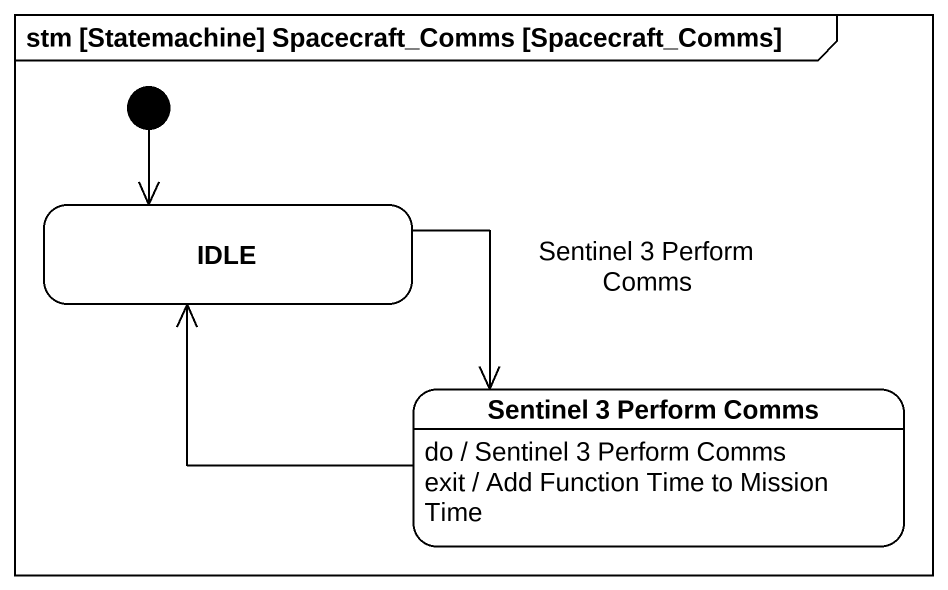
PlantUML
@startuml
mainframe stm [Statemachine] Spacecraft_Comms [Spacecraft_Comms]
hide empty description
state IDLE
state "Sentinel 3 Perform Comms" as Sentinel_3_Perform_Comms
Sentinel_3_Perform_Comms : do / Sentinel 3 Perform Comms
Sentinel_3_Perform_Comms : exit / Add Function Time to Mission Time
[*] --> IDLE
IDLE -right-> Sentinel_3_Perform_Comms : Sentinel 3 Perform Comms
Sentinel_3_Perform_Comms -left-> IDLE
@enduml
